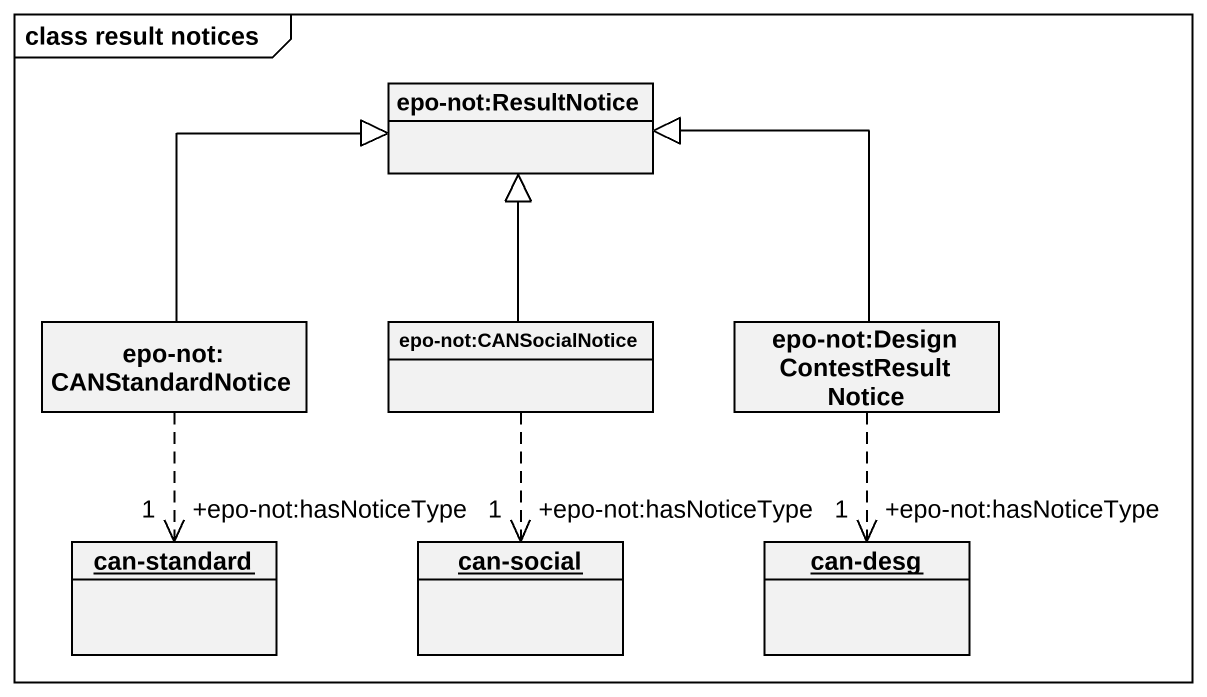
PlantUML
@startuml
mainframe class result notices
hide circle
hide empty members
class "epo-not:ResultNotice" as epo_not_ResultNotice
class "epo-not:CANStandardNotice" as epo_not_CANStandardNotice
class "epo-not:CANSocialNotice" as epo_not_CANSocialNotice
class "epo-not:DesignContestResultNotice" as epo_not_DesignContestResultN
object "can-standard" as can_standard
object "can-social" as can_social
object "can-desg" as can_desg
epo_not_CANStandardNotice -up-|> epo_not_ResultNotice
epo_not_CANStandardNotice ..> "+epo-not:hasNoticeType\n1" can_standard
epo_not_CANSocialNotice -up-|> epo_not_ResultNotice
epo_not_CANSocialNotice ..> "+epo-not:hasNoticeType\n1" can_social
epo_not_DesignContestResultN -up-|> epo_not_ResultNotice
epo_not_DesignContestResultN ..> "+epo-not:hasNoticeType\n1" can_desg
@enduml
